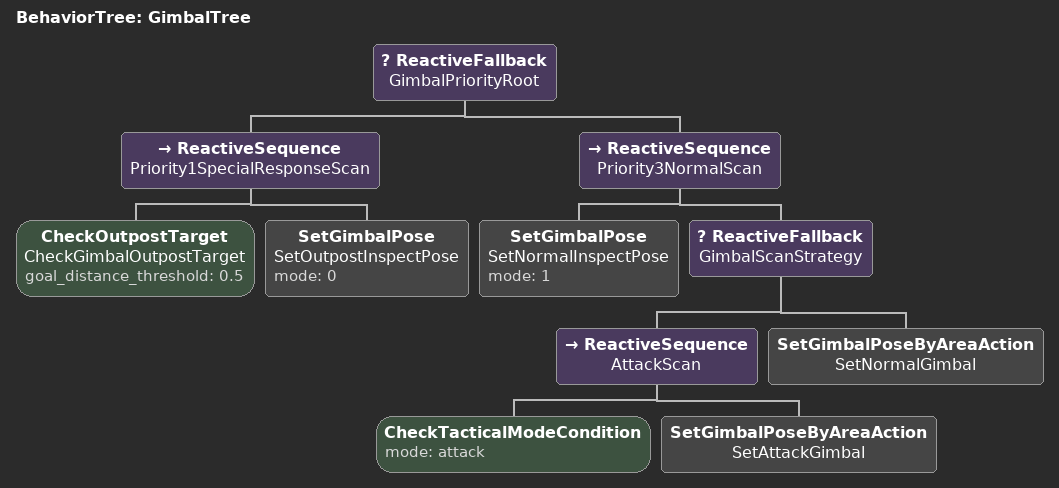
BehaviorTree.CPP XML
<?xml version="1.0" encoding="UTF-8"?>
<root BTCPP_format="4">
  <BehaviorTree ID="GimbalTree">
    <ReactiveFallback name="GimbalPriorityRoot">
      <ReactiveSequence name="Priority1SpecialResponseScan">
        <CheckOutpostTarget name="CheckGimbalOutpostTarget"
                            goal_distance_threshold="0.5" />
        <SetGimbalPose name="SetOutpostInspectPose" mode="0"/>
      </ReactiveSequence>
      <ReactiveSequence name="Priority3NormalScan">
        <SetGimbalPose name="SetNormalInspectPose" mode="1" />
        <ReactiveFallback name="GimbalScanStrategy">
          <ReactiveSequence name="AttackScan">
            <CheckTacticalModeCondition mode="attack" />
            <SetGimbalPoseByAreaAction name="SetAttackGimbal" />
          </ReactiveSequence>
          <SetGimbalPoseByAreaAction name="SetNormalGimbal" />
        </ReactiveFallback>
      </ReactiveSequence>

    </ReactiveFallback>
  </BehaviorTree>
</root>
